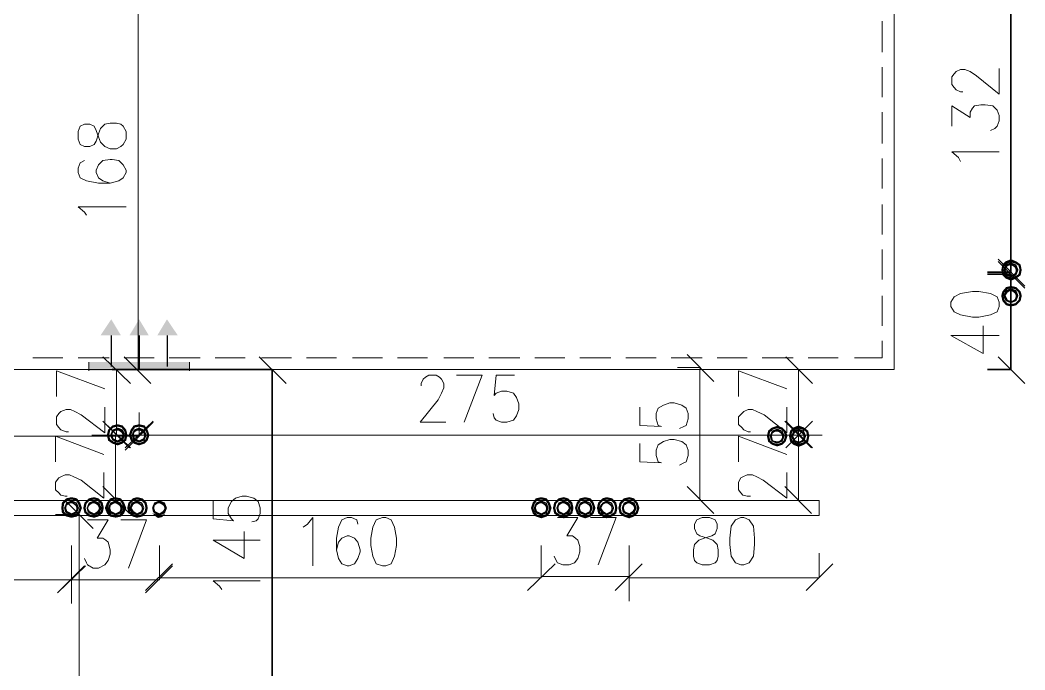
# Model space of a CAD drawing. Header units: millimetres. Extents: x 0 to 18511, y 19 to 17554.
# Drawn here: x 3949 to 8145, y 9378 to 12091 of the extents above; entities that cross this region are included whole.
import ezdxf

# ---------------------------------------------------------------- set-up
doc = ezdxf.new("R2010")
doc.units = ezdxf.units.MM
for name, color, linetype in [('PDF_A-DIM-INT', 7, 'Continuous'), ('PDF_C-AC-SAG', 5, 'Continuous'), ('PDF_c-ceiling', 7, 'Continuous'), ('PDF_DIM', 7, 'Continuous'), ('PDF_magnetic light', 7, 'Continuous'), ('PDF_WA LL', 7, 'Continuous')]:
    doc.layers.add(name, color=color, linetype=linetype)
doc.layers.add('PDF_A-LIGHTING', color=133, linetype='Continuous', true_color=0x6edddd)
doc.layers.add('PDF_celing doted', color=30, linetype='Continuous', true_color=0xff7f00)

msp = doc.modelspace()

# ---------------------------------------------------------------- linework, layer by layer
at = {"layer": 'PDF_A-DIM-INT', "lineweight": 20}
for points in [[(8033.1, 11092.9), (8145, 10980.9)], [(8145, 10972), (8033.1, 11083.9)], [(4294.2, 10685.4), (4410.6, 10573.5)], [(4383.7, 10685.4), (4495.7, 10573.5)], [(5059.9, 10573.5), (4947.9, 10685.4)], [(6846.5, 10582.4), (6734.5, 10694.4)], [(7146.5, 10685.4), (7258.4, 10573.5)], [(8033.1, 10685.4), (8145, 10573.5)], [(4410.6, 10304.8), (4294.2, 10416.7), (4406.1, 10304.8)], [(4504.6, 10416.7), (4388.2, 10304.8)], [(4388.2, 10295.8), (4504.6, 10412.3)], [(7142, 10416.7), (7254, 10304.8)], [(7146.5, 10304.8), (7258.4, 10416.7)], [(7258.4, 10304.8), (7146.5, 10416.7)], [(4406.1, 10031.7), (4294.2, 10143.6)], [(6734.5, 10143.6), (6846.5, 10031.7)], [(7254, 10031.7), (7142, 10143.6)], [(4253.9, 9969), (4141.9, 10080.9)], [(4585.2, 9821.2), (4473.3, 9709.3)], [(7231.6, 9709.3), (7343.5, 9821.2)], [(4218, 9812.3), (4106.1, 9700.3), (4222.5, 9812.3)], [(4473.3, 9700.3), (4585.2, 9812.3)]]:
    msp.add_lwpolyline(points, dxfattribs=at)
for points in [[(6067.4, 9709.3), (6183.8, 9821.2)], [(6434.5, 9709.3), (6546.5, 9821.2)]]:
    msp.add_lwpolyline(points, close=True, dxfattribs=at)
at = {"layer": 'PDF_A-LIGHTING', "lineweight": 0, "const_width": 9.5}
for points in [[(8068.9, 10904.8), (8086.8, 10900.3), (8107, 10904.8), (8122.6, 10920.5), (8127.1, 10940.6), (8122.6, 10956.3), (8107, 10972), (8086.8, 10976.5), (8068.9, 10972), (8055.5, 10956.3), (8051, 10940.6), (8055.5, 10920.5)], [(4336.7, 10327.2), (4356.9, 10320.5), (4374.8, 10327.2), (4388.2, 10338.4), (4392.7, 10358.5), (4388.2, 10378.7), (4374.8, 10394.4), (4356.9, 10398.8), (4336.7, 10394.4), (4321, 10378.7), (4316.6, 10358.5), (4321, 10338.4)], [(4426.3, 10327.2), (4446.4, 10320.5), (4466.6, 10327.2), (4477.7, 10338.4), (4484.5, 10358.5), (4477.7, 10378.7), (4466.6, 10394.4), (4446.4, 10398.8), (4426.3, 10394.4), (4415.1, 10378.7), (4408.3, 10358.5), (4415.1, 10338.4)], [(7090.5, 10322.7), (7110.7, 10316), (7130.8, 10322.7), (7142, 10333.9), (7148.7, 10354.1), (7142, 10374.2), (7130.8, 10385.4), (7110.7, 10392.1), (7090.5, 10385.4), (7077.1, 10374.2), (7072.6, 10354.1), (7077.1, 10333.9)], [(4144.2, 10022.7), (4164.3, 10018.2), (4184.5, 10022.7), (4195.7, 10036.1), (4202.4, 10054.1), (4195.7, 10074.2), (4184.5, 10089.9), (4164.3, 10094.4), (4144.2, 10089.9), (4128.5, 10074.2), (4126.2, 10054.1), (4128.5, 10036.1)], [(4238.2, 10022.7), (4258.3, 10018.2), (4274, 10022.7), (4289.7, 10036.1), (4294.2, 10054.1), (4289.7, 10074.2), (4274, 10089.9), (4258.3, 10094.4), (4238.2, 10089.9), (4222.5, 10074.2), (4218, 10054.1), (4222.5, 10036.1)], [(4421.8, 10022.7), (4437.5, 10018.2), (4457.6, 10022.7), (4473.3, 10036.1), (4477.7, 10054.1), (4473.3, 10074.2), (4457.6, 10089.9), (4437.5, 10094.4), (4421.8, 10089.9), (4406.1, 10074.2), (4401.6, 10054.1), (4406.1, 10036.1)], [(6105.4, 10022.7), (6125.6, 10016), (6145.7, 10022.7), (6156.9, 10033.9), (6163.6, 10054.1), (6156.9, 10074.2), (6145.7, 10089.9), (6125.6, 10094.4), (6105.4, 10089.9), (6094.2, 10074.2), (6087.5, 10054.1), (6094.2, 10033.9)], [(6199.4, 10022.7), (6219.6, 10016), (6235.3, 10022.7), (6250.9, 10033.9), (6255.4, 10054.1), (6250.9, 10074.2), (6235.3, 10089.9), (6219.6, 10094.4), (6199.4, 10089.9), (6183.8, 10074.2), (6179.3, 10054.1), (6183.8, 10033.9)], [(6289, 10022.7), (6309.1, 10016), (6329.3, 10022.7), (6340.5, 10033.9), (6347.2, 10054.1), (6340.5, 10074.2), (6329.3, 10089.9), (6309.1, 10094.4), (6289, 10089.9), (6277.8, 10074.2), (6271.1, 10054.1), (6277.8, 10033.9)], [(6383, 10022.7), (6398.7, 10016), (6418.9, 10022.7), (6434.5, 10033.9), (6439, 10054.1), (6434.5, 10074.2), (6418.9, 10089.9), (6398.7, 10094.4), (6383, 10089.9), (6367.4, 10074.2), (6362.9, 10054.1), (6367.4, 10033.9)], [(6472.6, 10022.7), (6492.7, 10016), (6510.6, 10022.7), (6524.1, 10033.9), (6530.8, 10054.1), (6524.1, 10074.2), (6510.6, 10089.9), (6492.7, 10094.4), (6472.6, 10089.9), (6456.9, 10074.2), (6452.4, 10054.1), (6456.9, 10033.9)]]:
    msp.add_lwpolyline(points, close=True, dxfattribs=at)
at = {"layer": 'PDF_A-LIGHTING', "lineweight": 0}
msp.add_lwpolyline([(4511.3, 10022.7, 12.7, 12.7, 0), (4531.5, 10018.2, 9.5, 9.5, 0), (4549.4, 10022.7, 0, 0, 0), (4562.8, 10036.1, 0, 0, 0), (4567.3, 10054.1, 0, 0, 0), (4562.8, 10074.2, 0, 0, 0), (4549.4, 10089.9, 0, 0, 0), (4531.5, 10094.4, 0, 0, 0), (4511.3, 10089.9, 0, 0, 0), (4495.7, 10074.2, 0, 0, 0), (4491.2, 10054.1, 0, 0, 0), (4495.7, 10036.1, 0, 0, 0)], format="xyseb", close=True, dxfattribs=at)
at = {"layer": 'PDF_A-LIGHTING', "lineweight": 30}
for centre in [(8084.6, 11045.9), (8084.6, 10938.4), (4354.6, 10356.3), (4444.2, 10356.3), (7108.4, 10351.8), (7198, 10351.8), (4162.1, 10051.8), (4256.1, 10051.8), (4345.7, 10051.8), (4435.2, 10051.8), (4529.2, 10051.8), (6123.3, 10051.8), (6217.4, 10051.8), (6306.9, 10051.8), (6396.5, 10051.8), (6490.5, 10051.8)]:
    msp.add_circle(centre, 24.6, dxfattribs=at)
at = {"layer": 'PDF_A-LIGHTING', "transparency": 33554559}
for points in [[(8064.4, 11083.9), (8073.4, 11075), (8051, 11070.5)], [(8086.8, 11092.9), (8086.8, 11079.5), (8064.4, 11083.9)], [(8086.8, 11079.5), (8064.4, 11083.9), (8073.4, 11075)], [(8086.8, 11079.5), (8086.8, 11070.5), (8064.4, 11070.5)], [(8109.2, 11083.9), (8104.7, 11075), (8086.8, 11092.9)], [(8104.7, 11075), (8086.8, 11092.9), (8086.8, 11079.5)], [(8109.2, 11070.5), (8104.7, 11066), (8086.8, 11079.5)], [(8104.7, 11066), (8086.8, 11079.5), (8086.8, 11070.5)], [(8118.2, 11066), (8109.2, 11083.9), (8104.7, 11075)], [(8127.1, 11070.5), (8118.2, 11066), (8109.2, 11083.9)], [(8051, 11070.5), (8059.9, 11066), (8046.5, 11048.1)], [(8059.9, 11066), (8046.5, 11048.1), (8055.5, 11048.1)], [(8046.5, 11048.1), (8055.5, 11048.1), (8051, 11025.7)], [(8073.4, 11075), (8051, 11070.5), (8059.9, 11066)], [(8055.5, 11048.1), (8051, 11025.7), (8059.9, 11030.2)], [(8064.4, 11070.5), (8073.4, 11066), (8055.5, 11048.1)], [(8073.4, 11066), (8055.5, 11048.1), (8064.4, 11048.1)], [(8055.5, 11048.1), (8064.4, 11048.1), (8064.4, 11025.7)], [(8086.8, 11070.5), (8064.4, 11070.5), (8073.4, 11066)], [(8064.4, 11048.1), (8064.4, 11025.7), (8073.4, 11030.2)], [(8109.2, 11048.1), (8109.2, 11070.5), (8104.7, 11066)], [(8109.2, 11025.7), (8104.7, 11030.2), (8118.2, 11048.1)], [(8104.7, 11030.2), (8118.2, 11048.1), (8109.2, 11048.1)], [(8118.2, 11048.1), (8109.2, 11048.1), (8109.2, 11070.5)], [(8122.6, 11048.1), (8127.1, 11070.5), (8118.2, 11066)], [(8127.1, 11025.7), (8118.2, 11030.2), (8131.6, 11048.1)], [(8118.2, 11030.2), (8131.6, 11048.1), (8122.6, 11048.1)], [(8131.6, 11048.1), (8122.6, 11048.1), (8127.1, 11070.5)], [(8051, 11025.7), (8059.9, 11030.2), (8064.4, 11012.3)], [(8059.9, 11030.2), (8064.4, 11012.3), (8073.4, 11021.2)], [(8064.4, 11025.7), (8073.4, 11030.2), (8086.8, 11016.8)], [(8064.4, 11012.3), (8073.4, 11021.2), (8086.8, 11003.3)], [(8073.4, 11030.2), (8086.8, 11016.8), (8086.8, 11025.7)], [(8073.4, 11021.2), (8086.8, 11003.3), (8086.8, 11016.8)], [(8086.8, 11025.7), (8109.2, 11025.7), (8104.7, 11030.2)], [(8086.8, 11016.8), (8086.8, 11025.7), (8109.2, 11025.7)], [(8086.8, 11016.8), (8109.2, 11012.3), (8104.7, 11021.2)], [(8086.8, 11003.3), (8086.8, 11016.8), (8109.2, 11012.3)], [(8104.7, 11021.2), (8127.1, 11025.7), (8118.2, 11030.2)], [(8109.2, 11012.3), (8104.7, 11021.2), (8127.1, 11025.7)], [(8064.4, 10963), (8073.4, 10954.1), (8055.5, 10940.6)], [(8073.4, 10954.1), (8055.5, 10940.6), (8064.4, 10940.6)], [(8086.8, 10972), (8086.8, 10963), (8064.4, 10963)], [(8086.8, 10963), (8064.4, 10963), (8073.4, 10954.1)], [(8109.2, 10963), (8104.7, 10954.1), (8086.8, 10972)], [(8104.7, 10954.1), (8086.8, 10972), (8086.8, 10963)], [(8109.2, 10940.6), (8109.2, 10963), (8104.7, 10954.1)], [(8118.2, 10940.6), (8109.2, 10940.6), (8109.2, 10963)], [(8055.5, 10940.6), (8064.4, 10940.6), (8064.4, 10918.3)], [(8064.4, 10940.6), (8064.4, 10918.3), (8073.4, 10922.7)], [(8064.4, 10918.3), (8073.4, 10922.7), (8086.8, 10909.3)], [(8073.4, 10922.7), (8086.8, 10909.3), (8086.8, 10918.3)], [(8086.8, 10918.3), (8109.2, 10918.3), (8104.7, 10922.7)], [(8086.8, 10909.3), (8086.8, 10918.3), (8109.2, 10918.3)], [(8109.2, 10918.3), (8104.7, 10922.7), (8118.2, 10940.6)], [(8104.7, 10922.7), (8118.2, 10940.6), (8109.2, 10940.6)], [(4334.5, 10380.9), (4338.9, 10376.4), (4325.5, 10358.5)], [(4338.9, 10376.4), (4325.5, 10358.5), (4334.5, 10358.5)], [(4356.9, 10389.9), (4356.9, 10380.9), (4334.5, 10380.9)], [(4356.9, 10380.9), (4334.5, 10380.9), (4338.9, 10376.4)], [(4379.2, 10380.9), (4370.3, 10376.4), (4356.9, 10389.9)], [(4370.3, 10376.4), (4356.9, 10389.9), (4356.9, 10380.9)], [(4379.2, 10358.5), (4379.2, 10380.9), (4370.3, 10376.4)], [(4388.2, 10358.5), (4379.2, 10358.5), (4379.2, 10380.9)], [(4424, 10380.9), (4428.5, 10376.4), (4415.1, 10358.5)], [(4428.5, 10376.4), (4415.1, 10358.5), (4424, 10358.5)], [(4446.4, 10389.9), (4446.4, 10380.9), (4424, 10380.9)], [(4446.4, 10380.9), (4424, 10380.9), (4428.5, 10376.4)], [(4468.8, 10380.9), (4464.3, 10376.4), (4446.4, 10389.9)], [(4464.3, 10376.4), (4446.4, 10389.9), (4446.4, 10380.9)], [(4468.8, 10358.5), (4468.8, 10380.9), (4464.3, 10376.4)], [(4477.7, 10358.5), (4468.8, 10358.5), (4468.8, 10380.9)], [(7088.3, 10376.4), (7092.8, 10372), (7079.3, 10354.1)], [(7092.8, 10372), (7079.3, 10354.1), (7088.3, 10354.1)], [(7110.7, 10385.4), (7110.7, 10376.4), (7088.3, 10376.4)], [(7110.7, 10376.4), (7088.3, 10376.4), (7092.8, 10372)], [(7133.1, 10376.4), (7128.6, 10372), (7110.7, 10385.4)], [(7128.6, 10372), (7110.7, 10385.4), (7110.7, 10376.4)], [(7133.1, 10354.1), (7133.1, 10376.4), (7128.6, 10372)], [(7142, 10354.1), (7133.1, 10354.1), (7133.1, 10376.4)], [(7164.4, 10376.4), (7173.4, 10372), (7159.9, 10354.1)], [(7173.4, 10372), (7159.9, 10354.1), (7168.9, 10354.1)], [(7177.8, 10389.9), (7186.8, 10380.9), (7164.4, 10376.4)], [(7186.8, 10380.9), (7164.4, 10376.4), (7173.4, 10372)], [(7177.8, 10376.4), (7186.8, 10372), (7168.9, 10354.1)], [(7186.8, 10372), (7168.9, 10354.1), (7177.8, 10354.1)], [(7200.2, 10398.8), (7200.2, 10385.4), (7177.8, 10389.9)], [(7200.2, 10385.4), (7177.8, 10389.9), (7186.8, 10380.9)], [(7200.2, 10385.4), (7200.2, 10376.4), (7177.8, 10376.4)], [(7200.2, 10376.4), (7177.8, 10376.4), (7186.8, 10372)], [(7222.6, 10389.9), (7218.1, 10380.9), (7200.2, 10398.8)], [(7218.1, 10380.9), (7200.2, 10398.8), (7200.2, 10385.4)], [(7222.6, 10376.4), (7218.1, 10372), (7200.2, 10385.4)], [(7218.1, 10372), (7200.2, 10385.4), (7200.2, 10376.4)], [(7231.6, 10372), (7222.6, 10389.9), (7218.1, 10380.9)], [(7222.6, 10354.1), (7222.6, 10376.4), (7218.1, 10372)], [(7240.5, 10376.4), (7231.6, 10372), (7222.6, 10389.9)], [(7231.6, 10354.1), (7222.6, 10354.1), (7222.6, 10376.4)], [(7236, 10354.1), (7240.5, 10376.4), (7231.6, 10372)], [(7245, 10354.1), (7236, 10354.1), (7240.5, 10376.4)], [(4325.5, 10358.5), (4334.5, 10358.5), (4334.5, 10336.1)], [(4334.5, 10358.5), (4334.5, 10336.1), (4338.9, 10345.1)], [(4334.5, 10336.1), (4338.9, 10345.1), (4356.9, 10327.2)], [(4338.9, 10345.1), (4356.9, 10327.2), (4356.9, 10336.1)], [(4356.9, 10336.1), (4379.2, 10336.1), (4370.3, 10345.1)], [(4356.9, 10327.2), (4356.9, 10336.1), (4379.2, 10336.1)], [(4379.2, 10336.1), (4370.3, 10345.1), (4388.2, 10358.5)], [(4370.3, 10345.1), (4388.2, 10358.5), (4379.2, 10358.5)], [(4415.1, 10358.5), (4424, 10358.5), (4424, 10336.1)], [(4424, 10358.5), (4424, 10336.1), (4428.5, 10345.1)], [(4424, 10336.1), (4428.5, 10345.1), (4446.4, 10327.2)], [(4428.5, 10345.1), (4446.4, 10327.2), (4446.4, 10336.1)], [(4446.4, 10336.1), (4468.8, 10336.1), (4464.3, 10345.1)], [(4446.4, 10327.2), (4446.4, 10336.1), (4468.8, 10336.1)], [(4468.8, 10336.1), (4464.3, 10345.1), (4477.7, 10358.5)], [(4464.3, 10345.1), (4477.7, 10358.5), (4468.8, 10358.5)], [(7079.3, 10354.1), (7088.3, 10354.1), (7088.3, 10331.7)], [(7088.3, 10354.1), (7088.3, 10331.7), (7092.8, 10336.1)], [(7088.3, 10331.7), (7092.8, 10336.1), (7110.7, 10322.7)], [(7092.8, 10336.1), (7110.7, 10322.7), (7110.7, 10331.7)], [(7110.7, 10331.7), (7133.1, 10331.7), (7128.6, 10336.1)], [(7110.7, 10322.7), (7110.7, 10331.7), (7133.1, 10331.7)], [(7133.1, 10331.7), (7128.6, 10336.1), (7142, 10354.1)], [(7128.6, 10336.1), (7142, 10354.1), (7133.1, 10354.1)], [(7159.9, 10354.1), (7168.9, 10354.1), (7164.4, 10331.7)], [(7168.9, 10354.1), (7164.4, 10331.7), (7173.4, 10336.1)], [(7164.4, 10331.7), (7173.4, 10336.1), (7177.8, 10318.2)], [(7168.9, 10354.1), (7177.8, 10354.1), (7177.8, 10331.7)], [(7173.4, 10336.1), (7177.8, 10318.2), (7186.8, 10327.2)], [(7177.8, 10354.1), (7177.8, 10331.7), (7186.8, 10336.1)], [(7177.8, 10331.7), (7186.8, 10336.1), (7200.2, 10322.7)], [(7177.8, 10318.2), (7186.8, 10327.2), (7200.2, 10309.3)], [(7186.8, 10336.1), (7200.2, 10322.7), (7200.2, 10331.7)], [(7186.8, 10327.2), (7200.2, 10309.3), (7200.2, 10322.7)], [(7200.2, 10331.7), (7222.6, 10331.7), (7218.1, 10336.1)], [(7200.2, 10322.7), (7200.2, 10331.7), (7222.6, 10331.7)], [(7200.2, 10322.7), (7222.6, 10318.2), (7218.1, 10327.2)], [(7200.2, 10309.3), (7200.2, 10322.7), (7222.6, 10318.2)], [(7222.6, 10331.7), (7218.1, 10336.1), (7231.6, 10354.1)], [(7218.1, 10336.1), (7231.6, 10354.1), (7222.6, 10354.1)], [(7218.1, 10327.2), (7240.5, 10331.7), (7231.6, 10336.1)], [(7222.6, 10318.2), (7218.1, 10327.2), (7240.5, 10331.7)], [(7240.5, 10331.7), (7231.6, 10336.1), (7245, 10354.1)], [(7231.6, 10336.1), (7245, 10354.1), (7236, 10354.1)], [(4141.9, 10076.4), (4146.4, 10072), (4133, 10054.1)], [(4146.4, 10072), (4133, 10054.1), (4141.9, 10054.1)], [(4164.3, 10085.4), (4164.3, 10076.4), (4141.9, 10076.4)], [(4164.3, 10076.4), (4141.9, 10076.4), (4146.4, 10072)], [(4186.7, 10076.4), (4182.2, 10072), (4164.3, 10085.4)], [(4182.2, 10072), (4164.3, 10085.4), (4164.3, 10076.4)], [(4186.7, 10054.1), (4186.7, 10076.4), (4182.2, 10072)], [(4195.7, 10054.1), (4186.7, 10054.1), (4186.7, 10076.4)], [(4236, 10076.4), (4240.4, 10072), (4227, 10054.1)], [(4240.4, 10072), (4227, 10054.1), (4231.5, 10054.1)], [(4258.3, 10085.4), (4258.3, 10076.4), (4236, 10076.4)], [(4258.3, 10076.4), (4236, 10076.4), (4240.4, 10072)], [(4280.7, 10076.4), (4271.8, 10072), (4258.3, 10085.4)], [(4271.8, 10072), (4258.3, 10085.4), (4258.3, 10076.4)], [(4280.7, 10054.1), (4280.7, 10076.4), (4271.8, 10072)], [(4289.7, 10054.1), (4280.7, 10054.1), (4280.7, 10076.4)], [(4312.1, 10076.4), (4321, 10072), (4303.1, 10054.1)], [(4321, 10072), (4303.1, 10054.1), (4316.6, 10054.1)], [(4325.5, 10094.4), (4330, 10085.4), (4312.1, 10076.4)], [(4330, 10085.4), (4312.1, 10076.4), (4321, 10072)], [(4325.5, 10076.4), (4330, 10072), (4316.6, 10054.1)], [(4330, 10072), (4316.6, 10054.1), (4325.5, 10054.1)], [(4347.9, 10098.8), (4347.9, 10089.9), (4325.5, 10094.4)], [(4347.9, 10089.9), (4325.5, 10094.4), (4330, 10085.4)], [(4347.9, 10085.4), (4347.9, 10076.4), (4325.5, 10076.4)], [(4347.9, 10076.4), (4325.5, 10076.4), (4330, 10072)], [(4370.3, 10094.4), (4365.8, 10085.4), (4347.9, 10098.8)], [(4365.8, 10085.4), (4347.9, 10098.8), (4347.9, 10089.9)], [(4370.3, 10076.4), (4365.8, 10072), (4347.9, 10085.4)], [(4365.8, 10072), (4347.9, 10085.4), (4347.9, 10076.4)], [(4374.8, 10072), (4370.3, 10094.4), (4365.8, 10085.4)], [(4370.3, 10054.1), (4370.3, 10076.4), (4365.8, 10072)], [(4383.7, 10076.4), (4374.8, 10072), (4370.3, 10094.4)], [(4379.2, 10054.1), (4370.3, 10054.1), (4370.3, 10076.4)], [(4379.2, 10054.1), (4383.7, 10076.4), (4374.8, 10072)], [(4392.7, 10054.1), (4379.2, 10054.1), (4383.7, 10076.4)], [(4415.1, 10076.4), (4424, 10072), (4406.1, 10054.1)], [(4424, 10072), (4406.1, 10054.1), (4415.1, 10054.1)], [(4437.5, 10085.4), (4437.5, 10076.4), (4415.1, 10076.4)], [(4437.5, 10076.4), (4415.1, 10076.4), (4424, 10072)], [(4459.8, 10076.4), (4455.4, 10072), (4437.5, 10085.4)], [(4455.4, 10072), (4437.5, 10085.4), (4437.5, 10076.4)], [(4464.3, 10054.1), (4459.8, 10076.4), (4455.4, 10072)], [(4468.8, 10054.1), (4464.3, 10054.1), (4459.8, 10076.4)], [(4509.1, 10076.4), (4513.6, 10072), (4500.1, 10054.1)], [(4513.6, 10072), (4500.1, 10054.1), (4509.1, 10054.1)], [(4531.5, 10085.4), (4531.5, 10076.4), (4509.1, 10076.4)], [(4531.5, 10076.4), (4509.1, 10076.4), (4513.6, 10072)], [(4553.9, 10076.4), (4544.9, 10072), (4531.5, 10085.4)], [(4544.9, 10072), (4531.5, 10085.4), (4531.5, 10076.4)], [(4553.9, 10054.1), (4553.9, 10076.4), (4544.9, 10072)], [(4562.8, 10054.1), (4553.9, 10054.1), (4553.9, 10076.4)], [(6103.2, 10076.4), (6107.7, 10072), (6094.2, 10054.1)], [(6107.7, 10072), (6094.2, 10054.1), (6103.2, 10054.1)], [(6125.6, 10085.4), (6125.6, 10076.4), (6103.2, 10076.4)], [(6125.6, 10076.4), (6103.2, 10076.4), (6107.7, 10072)], [(6148, 10076.4), (6143.5, 10072), (6125.6, 10085.4)], [(6143.5, 10072), (6125.6, 10085.4), (6125.6, 10076.4)], [(6148, 10054.1), (6148, 10076.4), (6143.5, 10072)], [(6156.9, 10054.1), (6148, 10054.1), (6148, 10076.4)], [(6197.2, 10076.4), (6201.7, 10072), (6188.3, 10054.1)], [(6201.7, 10072), (6188.3, 10054.1), (6197.2, 10054.1)], [(6219.6, 10085.4), (6219.6, 10076.4), (6197.2, 10076.4)], [(6219.6, 10076.4), (6197.2, 10076.4), (6201.7, 10072)], [(6242, 10076.4), (6233, 10072), (6219.6, 10085.4)], [(6233, 10072), (6219.6, 10085.4), (6219.6, 10076.4)], [(6242, 10054.1), (6242, 10076.4), (6233, 10072)], [(6250.9, 10054.1), (6242, 10054.1), (6242, 10076.4)], [(6286.8, 10076.4), (6291.2, 10072), (6277.8, 10054.1)], [(6291.2, 10072), (6277.8, 10054.1), (6286.8, 10054.1)], [(6309.1, 10085.4), (6309.1, 10076.4), (6286.8, 10076.4)], [(6309.1, 10076.4), (6286.8, 10076.4), (6291.2, 10072)], [(6331.5, 10076.4), (6327.1, 10072), (6309.1, 10085.4)], [(6327.1, 10072), (6309.1, 10085.4), (6309.1, 10076.4)], [(6331.5, 10054.1), (6331.5, 10076.4), (6327.1, 10072)], [(6340.5, 10054.1), (6331.5, 10054.1), (6331.5, 10076.4)], [(6380.8, 10076.4), (6385.3, 10072), (6367.4, 10054.1)], [(6385.3, 10072), (6367.4, 10054.1), (6376.3, 10054.1)], [(6398.7, 10085.4), (6398.7, 10076.4), (6380.8, 10076.4)], [(6398.7, 10076.4), (6380.8, 10076.4), (6385.3, 10072)], [(6421.1, 10076.4), (6416.6, 10072), (6398.7, 10085.4)], [(6416.6, 10072), (6398.7, 10085.4), (6398.7, 10076.4)], [(6425.6, 10054.1), (6421.1, 10076.4), (6416.6, 10072)], [(6430, 10054.1), (6425.6, 10054.1), (6421.1, 10076.4)], [(6470.3, 10076.4), (6474.8, 10072), (6461.4, 10054.1)], [(6474.8, 10072), (6461.4, 10054.1), (6470.3, 10054.1)], [(6492.7, 10085.4), (6492.7, 10076.4), (6470.3, 10076.4)], [(6492.7, 10076.4), (6470.3, 10076.4), (6474.8, 10072)], [(6515.1, 10076.4), (6506.2, 10072), (6492.7, 10085.4)], [(6506.2, 10072), (6492.7, 10085.4), (6492.7, 10076.4)], [(6515.1, 10054.1), (6515.1, 10076.4), (6506.2, 10072)], [(6524.1, 10054.1), (6515.1, 10054.1), (6515.1, 10076.4)], [(4133, 10054.1), (4141.9, 10054.1), (4141.9, 10031.7)], [(4141.9, 10054.1), (4141.9, 10031.7), (4146.4, 10040.6)], [(4141.9, 10031.7), (4146.4, 10040.6), (4164.3, 10022.7)], [(4146.4, 10040.6), (4164.3, 10022.7), (4164.3, 10031.7)], [(4164.3, 10031.7), (4186.7, 10031.7), (4182.2, 10040.6)], [(4164.3, 10022.7), (4164.3, 10031.7), (4186.7, 10031.7)], [(4186.7, 10031.7), (4182.2, 10040.6), (4195.7, 10054.1)], [(4182.2, 10040.6), (4195.7, 10054.1), (4186.7, 10054.1)], [(4227, 10054.1), (4231.5, 10054.1), (4236, 10031.7)], [(4231.5, 10054.1), (4236, 10031.7), (4240.4, 10040.6)], [(4236, 10031.7), (4240.4, 10040.6), (4258.3, 10022.7)], [(4240.4, 10040.6), (4258.3, 10022.7), (4258.3, 10031.7)], [(4258.3, 10031.7), (4280.7, 10031.7), (4271.8, 10040.6)], [(4258.3, 10022.7), (4258.3, 10031.7), (4280.7, 10031.7)], [(4280.7, 10031.7), (4271.8, 10040.6), (4289.7, 10054.1)], [(4271.8, 10040.6), (4289.7, 10054.1), (4280.7, 10054.1)], [(4303.1, 10054.1), (4316.6, 10054.1), (4312.1, 10031.7)], [(4316.6, 10054.1), (4312.1, 10031.7), (4321, 10040.6)], [(4312.1, 10031.7), (4321, 10040.6), (4325.5, 10018.2)], [(4316.6, 10054.1), (4325.5, 10054.1), (4325.5, 10031.7)], [(4321, 10040.6), (4325.5, 10018.2), (4330, 10027.2)], [(4325.5, 10054.1), (4325.5, 10031.7), (4330, 10040.6)], [(4325.5, 10031.7), (4330, 10040.6), (4347.9, 10022.7)], [(4330, 10040.6), (4347.9, 10022.7), (4347.9, 10031.7)], [(4347.9, 10031.7), (4370.3, 10031.7), (4365.8, 10040.6)], [(4347.9, 10022.7), (4347.9, 10031.7), (4370.3, 10031.7)], [(4370.3, 10031.7), (4365.8, 10040.6), (4379.2, 10054.1)], [(4365.8, 10040.6), (4379.2, 10054.1), (4370.3, 10054.1)], [(4365.8, 10027.2), (4383.7, 10031.7), (4374.8, 10040.6)], [(4370.3, 10018.2), (4365.8, 10027.2), (4383.7, 10031.7)], [(4383.7, 10031.7), (4374.8, 10040.6), (4392.7, 10054.1)], [(4374.8, 10040.6), (4392.7, 10054.1), (4379.2, 10054.1)], [(4406.1, 10054.1), (4415.1, 10054.1), (4415.1, 10031.7)], [(4415.1, 10054.1), (4415.1, 10031.7), (4424, 10040.6)], [(4415.1, 10031.7), (4424, 10040.6), (4437.5, 10022.7)], [(4424, 10040.6), (4437.5, 10022.7), (4437.5, 10031.7)], [(4437.5, 10031.7), (4459.8, 10031.7), (4455.4, 10040.6)], [(4437.5, 10022.7), (4437.5, 10031.7), (4459.8, 10031.7)], [(4459.8, 10031.7), (4455.4, 10040.6), (4468.8, 10054.1)], [(4455.4, 10040.6), (4468.8, 10054.1), (4464.3, 10054.1)], [(4500.1, 10054.1), (4509.1, 10054.1), (4509.1, 10031.7)], [(4509.1, 10054.1), (4509.1, 10031.7), (4513.6, 10040.6)], [(4509.1, 10031.7), (4513.6, 10040.6), (4531.5, 10022.7)], [(4513.6, 10040.6), (4531.5, 10022.7), (4531.5, 10031.7)], [(4531.5, 10031.7), (4553.9, 10031.7), (4544.9, 10040.6)], [(4531.5, 10022.7), (4531.5, 10031.7), (4553.9, 10031.7)], [(4553.9, 10031.7), (4544.9, 10040.6), (4562.8, 10054.1)], [(4544.9, 10040.6), (4562.8, 10054.1), (4553.9, 10054.1)], [(6094.2, 10054.1), (6103.2, 10054.1), (6103.2, 10031.7)], [(6103.2, 10054.1), (6103.2, 10031.7), (6107.7, 10040.6)], [(6103.2, 10031.7), (6107.7, 10040.6), (6125.6, 10022.7)], [(6107.7, 10040.6), (6125.6, 10022.7), (6125.6, 10031.7)], [(6125.6, 10031.7), (6148, 10031.7), (6143.5, 10040.6)], [(6125.6, 10022.7), (6125.6, 10031.7), (6148, 10031.7)], [(6148, 10031.7), (6143.5, 10040.6), (6156.9, 10054.1)], [(6143.5, 10040.6), (6156.9, 10054.1), (6148, 10054.1)], [(6188.3, 10054.1), (6197.2, 10054.1), (6197.2, 10031.7)], [(6197.2, 10054.1), (6197.2, 10031.7), (6201.7, 10040.6)], [(6197.2, 10031.7), (6201.7, 10040.6), (6219.6, 10022.7)], [(6201.7, 10040.6), (6219.6, 10022.7), (6219.6, 10031.7)], [(6219.6, 10031.7), (6242, 10031.7), (6233, 10040.6)], [(6219.6, 10022.7), (6219.6, 10031.7), (6242, 10031.7)], [(6242, 10031.7), (6233, 10040.6), (6250.9, 10054.1)], [(6233, 10040.6), (6250.9, 10054.1), (6242, 10054.1)], [(6277.8, 10054.1), (6286.8, 10054.1), (6286.8, 10031.7)], [(6286.8, 10054.1), (6286.8, 10031.7), (6291.2, 10040.6)], [(6286.8, 10031.7), (6291.2, 10040.6), (6309.1, 10022.7)], [(6291.2, 10040.6), (6309.1, 10022.7), (6309.1, 10031.7)], [(6309.1, 10031.7), (6331.5, 10031.7), (6327.1, 10040.6)], [(6309.1, 10022.7), (6309.1, 10031.7), (6331.5, 10031.7)], [(6331.5, 10031.7), (6327.1, 10040.6), (6340.5, 10054.1)], [(6327.1, 10040.6), (6340.5, 10054.1), (6331.5, 10054.1)], [(6367.4, 10054.1), (6376.3, 10054.1), (6380.8, 10031.7)], [(6376.3, 10054.1), (6380.8, 10031.7), (6385.3, 10040.6)], [(6380.8, 10031.7), (6385.3, 10040.6), (6398.7, 10022.7)], [(6385.3, 10040.6), (6398.7, 10022.7), (6398.7, 10031.7)], [(6398.7, 10031.7), (6421.1, 10031.7), (6416.6, 10040.6)], [(6398.7, 10022.7), (6398.7, 10031.7), (6421.1, 10031.7)], [(6421.1, 10031.7), (6416.6, 10040.6), (6430, 10054.1)], [(6416.6, 10040.6), (6430, 10054.1), (6425.6, 10054.1)], [(6461.4, 10054.1), (6470.3, 10054.1), (6470.3, 10031.7)], [(6470.3, 10054.1), (6470.3, 10031.7), (6474.8, 10040.6)], [(6470.3, 10031.7), (6474.8, 10040.6), (6492.7, 10022.7)], [(6474.8, 10040.6), (6492.7, 10022.7), (6492.7, 10031.7)], [(6492.7, 10031.7), (6515.1, 10031.7), (6506.2, 10040.6)], [(6492.7, 10022.7), (6492.7, 10031.7), (6515.1, 10031.7)], [(6515.1, 10031.7), (6506.2, 10040.6), (6524.1, 10054.1)], [(6506.2, 10040.6), (6524.1, 10054.1), (6515.1, 10054.1)], [(4325.5, 10018.2), (4330, 10027.2), (4347.9, 10013.8)], [(4330, 10027.2), (4347.9, 10013.8), (4347.9, 10022.7)], [(4347.9, 10022.7), (4370.3, 10018.2), (4365.8, 10027.2)], [(4347.9, 10013.8), (4347.9, 10022.7), (4370.3, 10018.2)]]:
    msp.add_solid(points, dxfattribs=at)
at = {"layer": 'PDF_C-AC-SAG', "lineweight": 25}
for points in [[(4330, 10775), (4330, 10645.1)], [(4446.4, 10775), (4446.4, 10631.7)], [(4562.8, 10775), (4562.8, 10645.1)]]:
    msp.add_lwpolyline(points, dxfattribs=at)
at = {"layer": 'PDF_C-AC-SAG', "lineweight": 0}
for points in [[(4236, 10627.2), (4236, 10663)], [(4656.9, 10663), (4656.9, 10627.2)]]:
    msp.add_lwpolyline(points, dxfattribs=at)
at = {"layer": 'PDF_C-AC-SAG', "transparency": 33554559}
for points in [[(4285.2, 10775), (4330, 10842.1), (4370.3, 10775)], [(4406.1, 10775), (4446.4, 10842.1), (4486.7, 10775)], [(4522.5, 10775), (4562.8, 10842.1), (4607.6, 10775)], [(4236, 10663), (4236, 10627.2), (4656.9, 10663)], [(4236, 10627.2), (4656.9, 10663), (4656.9, 10627.2)], [(4656.9, 10627.2), (4656.9, 10663), (4236, 10627.2)], [(4656.9, 10663), (4236, 10627.2), (4236, 10663)]]:
    msp.add_solid(points, dxfattribs=at)
at = {"layer": 'PDF_c-ceiling', "lineweight": 0}
msp.add_lwpolyline([(7598.7, 10631.7), (1294.1, 10631.7), (1294.1, 13985.5), (7598.7, 13985.5)], close=True, dxfattribs=at)
at = {"layer": 'PDF_celing doted', "lineweight": 20}
for points in [[(7549.5, 12086.9), (7549.5, 11957.1)], [(7549.5, 11894.4), (7549.5, 11769)], [(7549.5, 11706.3), (7549.5, 11576.5)], [(7549.5, 11513.8), (7549.5, 11388.4)], [(7549.5, 11321.3), (7549.5, 11195.9)], [(7549.5, 11133.2), (7549.5, 11007.8)], [(7549.5, 10940.6), (7549.5, 10815.3)], [(7549.5, 10752.6), (7549.5, 10680.9), (7433.1, 10680.9)], [(4128.5, 10680.9), (4003.1, 10680.9)], [(4321, 10680.9), (4191.2, 10680.9)], [(4509.1, 10680.9), (4383.7, 10680.9)], [(4701.6, 10680.9), (4571.8, 10680.9)], [(4889.7, 10680.9), (4764.3, 10680.9)], [(5082.2, 10680.9), (4956.9, 10680.9)], [(5270.3, 10680.9), (5144.9, 10680.9)], [(5462.9, 10680.9), (5337.5, 10680.9)], [(5650.9, 10680.9), (5525.5, 10680.9)], [(5843.5, 10680.9), (5718.1, 10680.9)], [(6036, 10680.9), (5906.2, 10680.9)], [(6224.1, 10680.9), (6098.7, 10680.9)], [(6416.6, 10680.9), (6286.8, 10680.9)], [(6604.7, 10680.9), (6479.3, 10680.9)], [(6797.2, 10680.9), (6667.4, 10680.9)], [(6985.3, 10680.9), (6859.9, 10680.9)], [(7177.8, 10680.9), (7048, 10680.9)], [(7365.9, 10680.9), (7240.5, 10680.9)]]:
    msp.add_lwpolyline(points, dxfattribs=at)
at = {"layer": 'PDF_DIM', "lineweight": 0}
for points in [[(4249.4, 14258.7), (4347.9, 14258.7), (4347.9, 13985.5), (4347.9, 13981), (4441.9, 13981), (4441.9, 12306.4), (4347.9, 12306.4), (4441.9, 12306.4), (4441.9, 10631.7), (4347.9, 10631.7)], [(4450.9, 10358.5), (4352.4, 10358.5), (4352.4, 10631.7), (4450.9, 10631.7)], [(6694.2, 10640.6), (6788.3, 10640.6)], [(6788.3, 10089.9), (6788.3, 10636.2)], [(7298.7, 10358.5), (7200.2, 10358.5), (7200.2, 10631.7), (7298.7, 10631.7)], [(1701.5, 10452.6), (1701.5, 10354.1), (4446.4, 10354.1), (4446.4, 10452.6), (4446.4, 10358.5), (7200.2, 10358.5), (7200.2, 10461.5)], [(4249.4, 10358.5), (4347.9, 10358.5), (4347.9, 10085.4), (4249.4, 10085.4)], [(4347.9, 10363), (4347.9, 10363)], [(4352.4, 10358.5), (4352.4, 10358.5)], [(7101.7, 10358.5), (7200.2, 10358.5), (7200.2, 10085.4), (7101.7, 10085.4)], [(7200.2, 10363), (7200.2, 10363)], [(7200.2, 10358.5), (7200.2, 10358.5)], [(6694.2, 10085.4), (6788.3, 10085.4)], [(4097.1, 10027.2), (4195.7, 10027.2)], [(4244.9, 7877.9), (4195.7, 7877.9), (4195.7, 10022.7)], [(2561.3, 9655.5), (2561.3, 9754), (4164.3, 9754), (4164.3, 9897.3)], [(4164.3, 9655.5), (4164.3, 9754), (4531.5, 9754), (4531.5, 9897.3)], [(4531.5, 9857), (4531.5, 9763), (6125.6, 9763), (6125.6, 9897.3), (6125.6, 9767.5), (6492.7, 9767.5), (6492.7, 9897.3)], [(6492.7, 9664.5), (6492.7, 9763), (7285.3, 9763), (7285.3, 9866)]]:
    msp.add_lwpolyline(points, dxfattribs=at)
at = {"layer": 'PDF_DIM', "lineweight": 9}
for points in [[(4191.2, 11594.4), (4200.1, 11572), (4218, 11563.1), (4240.4, 11563.1), (4258.3, 11572), (4267.3, 11585.4), (4276.3, 11616.8), (4285.2, 11639.2), (4303.1, 11657.1), (4325.5, 11661.6), (4352.4, 11661.6), (4370.3, 11657.1), (4379.2, 11648.1), (4392.7, 11625.7), (4392.7, 11594.4), (4379.2, 11572), (4370.3, 11563.1), (4352.4, 11554.1), (4325.5, 11554.1), (4303.1, 11563.1), (4285.2, 11581), (4276.3, 11603.4), (4267.3, 11630.2), (4258.3, 11648.1), (4240.4, 11657.1), (4218, 11657.1), (4200.1, 11648.1), (4191.2, 11625.7)], [(5462.9, 10013.8), (5436, 10004.8), (5422.6, 9973.5), (5413.6, 9928.7), (5413.6, 9897.3), (5422.6, 9852.6), (5436, 9821.2), (5462.9, 9812.3), (5476.3, 9812.3), (5498.7, 9821.2), (5512.1, 9852.6), (5521.1, 9897.3), (5521.1, 9928.7), (5512.1, 9973.5), (5498.7, 10004.8), (5476.3, 10013.8)], [(6797.2, 10013.8), (6774.8, 10004.8), (6765.9, 9986.9), (6765.9, 9969), (6774.8, 9946.6), (6788.3, 9937.6), (6819.6, 9928.7), (6842, 9919.7), (6859.9, 9901.8), (6864.4, 9879.4), (6864.4, 9852.6), (6859.9, 9834.6), (6851, 9825.7), (6828.6, 9816.7), (6797.2, 9816.7), (6774.8, 9825.7), (6765.9, 9834.6), (6761.4, 9852.6), (6761.4, 9879.4), (6765.9, 9901.8), (6783.8, 9919.7), (6806.2, 9928.7), (6837.5, 9937.6), (6851, 9946.6), (6859.9, 9969), (6859.9, 9986.9), (6851, 10004.8), (6828.6, 10013.8)], [(6958.4, 10013.8), (6936, 10004.8), (6918.1, 9977.9), (6913.6, 9928.7), (6913.6, 9901.8), (6918.1, 9852.6), (6936, 9825.7), (6958.4, 9816.7), (6971.9, 9816.7), (6994.2, 9825.7), (7012.2, 9852.6), (7016.6, 9901.8), (7016.6, 9928.7), (7012.2, 9977.9), (6994.2, 10004.8), (6971.9, 10013.8)]]:
    msp.add_lwpolyline(points, close=True, dxfattribs=at)
for points in [[(4218, 11504.8), (4200.1, 11495.9), (4191.2, 11473.5), (4191.2, 11455.6), (4200.1, 11433.2), (4227, 11419.8), (4276.3, 11410.8), (4325.5, 11410.8), (4361.3, 11419.8), (4379.2, 11433.2), (4392.7, 11455.6), (4392.7, 11464.5), (4379.2, 11486.9), (4361.3, 11504.8), (4334.5, 11509.3), (4325.5, 11509.3), (4294.2, 11504.8), (4276.3, 11486.9), (4267.3, 11464.5), (4267.3, 11455.6), (4276.3, 11433.2), (4294.2, 11419.8), (4325.5, 11410.8)], [(4227, 11276.5), (4218, 11289.9), (4191.2, 11312.3), (4392.7, 11312.3)], [(4303.1, 10551.1), (4101.6, 10627.2), (4101.6, 10519.7)], [(7151, 10551.1), (6949.5, 10627.2), (6949.5, 10519.7)], [(5624.1, 10564.5), (5624.1, 10573.5), (5633, 10591.4), (5642, 10600.3), (5655.4, 10609.3), (5686.7, 10609.3), (5700.2, 10600.3), (5709.1, 10591.4), (5718.1, 10573.5), (5718.1, 10555.6), (5709.1, 10533.2), (5695.7, 10506.3), (5619.6, 10412.3), (5727, 10412.3)], [(5803.2, 10412.3), (5879.3, 10609.3), (5771.8, 10609.3)], [(6013.6, 10609.3), (5937.5, 10609.3), (5928.5, 10524.2), (5937.5, 10533.2), (5959.9, 10542.1), (5982.3, 10542.1), (6009.1, 10533.2), (6022.6, 10515.3), (6031.5, 10488.4), (6031.5, 10466), (6022.6, 10439.1), (6009.1, 10421.2), (5982.3, 10412.3), (5959.9, 10412.3), (5937.5, 10421.2), (5928.5, 10430.2), (5924.1, 10448.1)], [(6537.5, 10475), (6537.5, 10398.8), (6627.1, 10394.4), (6613.6, 10398.8), (6604.7, 10425.7), (6604.7, 10448.1), (6613.6, 10470.5), (6636, 10483.9), (6662.9, 10492.9), (6680.8, 10492.9), (6712.1, 10483.9), (6730.1, 10470.5), (6739, 10448.1), (6739, 10425.7), (6730.1, 10398.8), (6721.1, 10394.4), (6703.2, 10385.4)], [(4150.9, 10372), (4141.9, 10372), (4119.5, 10380.9), (4110.6, 10389.9), (4101.6, 10403.3), (4101.6, 10434.7), (4110.6, 10448.1), (4119.5, 10457), (4141.9, 10466), (4159.8, 10466), (4177.7, 10457), (4204.6, 10443.6), (4303.1, 10367.5), (4303.1, 10475)], [(6998.7, 10372), (6989.8, 10372), (6971.9, 10380.9), (6962.9, 10389.9), (6949.5, 10403.3), (6949.5, 10434.7), (6962.9, 10448.1), (6971.9, 10457), (6989.8, 10466), (7007.7, 10466), (7025.6, 10457), (7056.9, 10443.6), (7151, 10367.5), (7151, 10475)], [(4298.6, 10277.9), (4097.1, 10354.1), (4097.1, 10246.6)], [(6537.5, 10322.7), (6537.5, 10246.6), (6627.1, 10242.1), (6613.6, 10246.6), (6604.7, 10273.5), (6604.7, 10295.8), (6613.6, 10318.2), (6636, 10331.7), (6662.9, 10340.6), (6680.8, 10340.6), (6712.1, 10331.7), (6730.1, 10318.2), (6739, 10295.8), (6739, 10273.5), (6730.1, 10246.6), (6721.1, 10242.1), (6703.2, 10233.2)], [(7151, 10277.9), (6949.5, 10354.1), (6949.5, 10246.6)], [(4146.4, 10103.3), (4137.4, 10103.3), (4119.5, 10107.8), (4110.6, 10116.7), (4097.1, 10130.2), (4097.1, 10161.5), (4110.6, 10179.4), (4119.5, 10183.9), (4137.4, 10192.9), (4155.4, 10192.9), (4173.3, 10183.9), (4204.6, 10170.5), (4298.6, 10094.4), (4298.6, 10201.8)], [(6998.7, 10103.3), (6985.3, 10103.3), (6967.4, 10107.8), (6958.4, 10116.7), (6949.5, 10130.2), (6949.5, 10161.5), (6958.4, 10179.4), (6967.4, 10183.9), (6985.3, 10192.9), (7007.7, 10192.9), (7025.6, 10183.9), (7052.5, 10170.5), (7151, 10094.4), (7151, 10201.8)], [(4231.5, 10004.8), (4316.6, 10004.8), (4271.8, 9928.7), (4294.2, 9928.7), (4307.6, 9919.7), (4316.6, 9910.8), (4325.5, 9879.4), (4325.5, 9861.5), (4316.6, 9834.6), (4303.1, 9816.7), (4276.3, 9803.3), (4253.9, 9803.3), (4231.5, 9816.7), (4227, 9825.7), (4218, 9843.6)], [(4401.6, 9803.3), (4477.7, 10004.8), (4370.3, 10004.8)], [(5131.5, 9973.5), (5149.4, 9986.9), (5171.8, 10013.8), (5171.8, 9812.3)], [(5359.9, 9986.9), (5355.4, 10004.8), (5333, 10013.8), (5315.1, 10013.8), (5292.7, 10004.8), (5279.3, 9973.5), (5270.3, 9928.7), (5270.3, 9879.4), (5279.3, 9843.6), (5292.7, 9821.2), (5315.1, 9812.3), (5324, 9812.3), (5346.4, 9821.2), (5359.9, 9843.6), (5368.8, 9870.5), (5368.8, 9879.4), (5359.9, 9910.8), (5346.4, 9928.7), (5324, 9937.6), (5315.1, 9937.6), (5292.7, 9928.7), (5279.3, 9910.8), (5270.3, 9879.4)], [(6192.7, 10013.8), (6277.8, 10013.8), (6233, 9937.6), (6255.4, 9937.6), (6268.8, 9928.7), (6277.8, 9919.7), (6286.8, 9892.9), (6286.8, 9870.5), (6277.8, 9843.6), (6264.4, 9825.7), (6242, 9816.7), (6215.1, 9816.7), (6192.7, 9825.7), (6188.3, 9834.6), (6179.3, 9852.6)], [(6362.9, 9816.7), (6439, 10013.8), (6331.5, 10013.8)]]:
    msp.add_lwpolyline(points, dxfattribs=at)
at = {"layer": 'PDF_magnetic light', "lineweight": 0}
msp.add_lwpolyline([(7285.3, 10085.4), (1392.6, 10085.4), (1392.6, 10022.7), (7285.3, 10022.7)], close=True, dxfattribs=at)
at = {"layer": 'PDF_WA LL', "lineweight": 35}
for points in [[(7988.3, 11039.2), (8086.8, 11039.2), (8086.8, 12355.6), (7988.3, 12355.6), (8086.8, 12355.6), (8086.8, 13672.1), (7988.3, 13672.1)], [(7988.3, 11030.2), (8086.8, 11030.2)], [(7988.3, 10631.7), (8086.8, 10631.7), (8086.8, 11025.7)], [(4531.5, 9185.4), (5001.6, 9185.4), (5001.6, 10631.7), (4334.5, 10631.7)]]:
    msp.add_lwpolyline(points, dxfattribs=at)
at = {"layer": 'PDF_WA LL', "lineweight": 9}
for points in [[(7885.3, 11791.4), (7876.4, 11791.4), (7858.5, 11800.4), (7849.5, 11809.3), (7840.5, 11822.8), (7840.5, 11854.1), (7849.5, 11867.5), (7858.5, 11876.5), (7876.4, 11885.5), (7894.3, 11885.5), (7916.7, 11876.5), (7943.5, 11858.6), (8037.6, 11782.5), (8037.6, 11889.9)], [(7840.5, 11648.1), (7840.5, 11733.2), (7916.7, 11684), (7916.7, 11706.3), (7925.6, 11724.3), (7934.6, 11733.2), (7961.4, 11737.7), (7979.4, 11737.7), (8010.7, 11733.2), (8028.6, 11715.3), (8037.6, 11692.9), (8037.6, 11670.5), (8028.6, 11648.1), (8019.6, 11639.2), (8001.7, 11630.2)], [(7876.4, 11500.4), (7867.4, 11518.3), (7840.5, 11540.7), (8037.6, 11540.7)], [(8037.6, 10775), (7836.1, 10775), (7970.4, 10698.8), (7970.4, 10815.3)], [(4755.4, 10085.4), (4755.4, 10009.3), (4840.4, 10000.3), (4831.5, 10009.3), (4818.1, 10031.7), (4818.1, 10054.1), (4831.5, 10080.9), (4849.4, 10094.4), (4876.3, 10103.3), (4894.2, 10103.3), (4925.5, 10094.4), (4943.4, 10080.9), (4952.4, 10054.1), (4952.4, 10031.7), (4943.4, 10009.3), (4934.5, 10000.3), (4916.6, 9995.8)], [(4952.4, 9919.7), (4755.4, 9919.7), (4885.2, 9843.6), (4885.2, 9955.5)], [(4791.2, 9713.7), (4782.2, 9727.2), (4755.4, 9749.6), (4952.4, 9749.6)]]:
    msp.add_lwpolyline(points, dxfattribs=at)
msp.add_lwpolyline([(7836.1, 10895.9), (7849.5, 10873.5), (7876.4, 10860), (7925.6, 10851.1), (7952.5, 10851.1), (8001.7, 10860), (8028.6, 10873.5), (8037.6, 10895.9), (8037.6, 10913.8), (8028.6, 10936.2), (8001.7, 10949.6), (7952.5, 10958.6), (7925.6, 10958.6), (7876.4, 10949.6), (7849.5, 10936.2), (7836.1, 10913.8)], close=True, dxfattribs=at)

doc.saveas('drawing.dxf')
